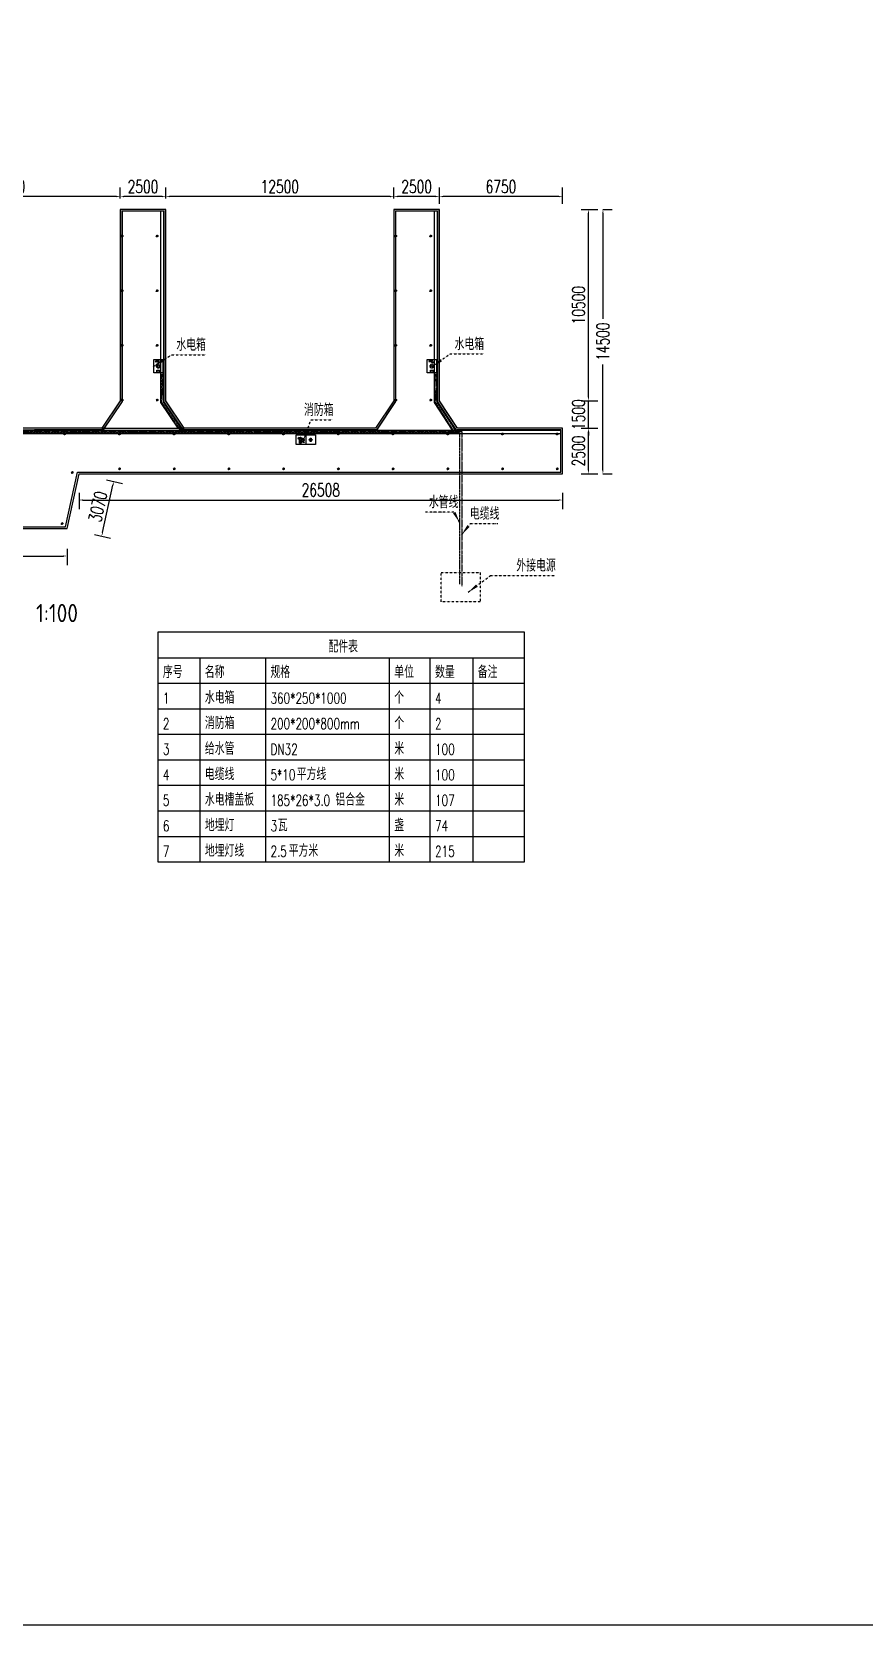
# Model space of a CAD drawing. Extents: x -89702 to 926017, y -610001 to -56924.
# Drawn here: x 450713 to 496342, y -380806 to -293411 of the extents above; entities that cross this region are included whole.
import ezdxf

# ---------------------------------------------------------------- set-up
doc = ezdxf.new("R2010")
doc.units = 0
doc.header["$LTSCALE"] = 10
doc.header["$MEASUREMENT"] = 0
for name, pattern in [('-6_350_HOLE$0$DASH', [0.35, 0.25, -0.1]), ('ACAD_ISO14W100', [24, 12, -3, 0, -3, 0, -3, 0, -3]), ('PHANTOM', [2.5, 1.25, -0.25, 0.25, -0.25, 0.25, -0.25])]:
    doc.linetypes.add(name, pattern=pattern)
for name, color, linetype in [('DIM_LEAD', 3, 'Continuous'), ('L-构造线', 6, 'Continuous'), ('PUB_DIM', 3, 'Continuous'), ('PUB_TAB', 7, 'Continuous'), ('PUB_TEXT', 7, 'Continuous'), ('STAIR', 2, 'Continuous'), ('W-ALUMINUM_FRAME铝架', 30, 'Continuous'), ('W-FLOAT_BOWL浮筒', 253, 'Continuous'), ('W-PLASTIC_RAILINGS塑木栏杆', 6, 'Continuous'), ('W-STEEL_FRAME钢架', 3, 'Continuous')]:
    doc.layers.add(name, color=color, linetype=linetype)
doc.styles.add('_TCH_DIM', font='SIMPLEX', dxfattribs={"bigfont": 'GBCBIG'})
doc.styles.add('_TCH_TAB', font='SIMPLEX', dxfattribs={"bigfont": 'GBCBIG'})
doc.styles.get("Standard").update_dxf_attribs({"font": 'gbenor.shx', "bigfont": 'gbcbig.shx'})
doc.styles.add('STANDARD_T3', font='simplex.shx', dxfattribs={"width": 0.7, "bigfont": 'gbcbig.shx'})
doc.dimstyles.new('W&&200', dxfattribs={"dimtxt": 700, "dimasz": 200, "dimexe": 500, "dimexo": 600, "dimgap": 200, "dimtad": 1, "dimdec": 0, "dimzin": 0, "dimdsep": 46, "dimtxsty": 'STANDARD_T3', "dimcen": 0.09, "dimclrd": 1, "dimclre": 1, "dimclrt": 7, "dimazin": 2, "dimtfac": 1, "dimtdec": 0, "dimtix": 1, "dimtmove": 2, "dimatfit": 3, "dimfxl": 0, "dimtolj": 1, "dimtzin": 0, "dimarcsym": 0})

# ---------------------------------------------------------------- blocks, each defined once
blk = doc.blocks.new('A$C9549bc64')
h = blk.add_hatch(color=256)
h.dxf.hatch_style = 1
h.paths.add_polyline_path([(184, 336), (184, 86), (284, 86)])
h = blk.add_hatch(color=256)
h.dxf.hatch_style = 1
edge = h.paths.add_edge_path()
edge.add_arc((480, 392), 108, 196.29651, 205.0439)
edge.add_arc((468, 386), 94.8, 205.0439, 214.37845)
edge.add_arc((433, 362), 52.4, 214.37845, 254.56921)
edge.add_arc((412, 285), 27.9, 18.37008, 74.56921, ccw=False)
edge.add_arc((409, 284), 30.5, -13.95709, 18.37008, ccw=False)
edge.add_arc((424, 281), 15.7, 300.45082, 346.04291, ccw=False)
edge.add_arc((420, 286), 22.4, 267.37078, 300.45082, ccw=False)
edge.add_arc((421, 296), 32, 239.8196, 267.37078, ccw=False)
edge.add_arc((436, 323), 62.7, 222.4174, 239.8196, ccw=False)
edge.add_arc((440, 326), 67.5, 205.65164, 222.4174, ccw=False)
edge.add_arc((464, 337), 94.3, 195.80573, 205.65164, ccw=False)
edge.add_arc((487, 344), 119, 187.03004, 195.80573, ccw=False)
edge.add_arc((411, 335), 41.8, 167.90846, 187.03004, ccw=False)
edge.add_arc((450, 326), 81.4, 154.23716, 167.90846, ccw=False)
edge = h.paths.add_edge_path()
edge.add_arc((485, 328), 120, 200.75454, 208.53706)
edge.add_arc((430, 299), 57.4, 208.53706, 219.77559)
edge.add_arc((534, 385), 192, 219.77559, 225.01734)
edge.add_arc((472, 323), 105, 225.01734, 232.10631)
edge.add_arc((422, 259), 23.7, 232.10631, 271.10943)
edge.add_arc((423, 219), 16.8, 44.35188, 91.10943, ccw=False)
edge.add_arc((421, 217), 19.2, 22.63254, 44.35188, ccw=False)
edge.add_arc((425, 218), 15.1, -1.94353, 22.63254, ccw=False)
edge.add_arc((430, 218), 10.2, 330.80573, 358.05647, ccw=False)
edge.add_arc((417, 225), 24.9, 313.44338, 330.80573, ccw=False)
edge.add_arc((422, 221), 18.4, 267.37078, 313.44338, ccw=False)
edge.add_arc((422, 238), 35.4, 234.56334, 267.37078, ccw=False)
edge.add_arc((423, 238), 35.7, 222.29325, 234.56334, ccw=False)
edge.add_arc((504, 312), 146, 216.22803, 222.29325, ccw=False)
edge.add_arc((446, 269), 73.8, 192.63666, 216.22803, ccw=False)
edge.add_arc((459, 272), 86.8, 170.91278, 192.63666, ccw=False)
edge = h.paths.add_edge_path()
edge.add_arc((486, 244), 121, 196.11939, 209.7614)
edge.add_arc((481, 242), 116, 209.7614, 223.68479)
edge.add_arc((436, 198), 53.4, 223.68479, 259.61613)
edge.add_arc((424, 132), 14.3, 6.32607, 79.61613, ccw=False)
edge.add_arc((420, 131), 18.6, -17.89376, 6.32607, ccw=False)
edge.add_arc((421, 131), 17.6, 317.15115, 342.10624, ccw=False)
edge.add_arc((418, 133), 20.8, 291.88934, 317.15115, ccw=False)
edge.add_arc((411, 151), 40.2, 273.77874, 291.88934, ccw=False)
edge.add_arc((411, 151), 40, 248.91252, 273.77874, ccw=False)
edge.add_arc((412, 153), 42.5, 224.81745, 248.91252, ccw=False)
edge.add_arc((407, 148), 35.5, 208.29349, 224.81745, ccw=False)
edge.add_arc((515, 206), 158, 200.4817, 208.29349, ccw=False)
edge.add_arc((433, 176), 70.6, 177.37078, 200.4817, ccw=False)
edge.add_arc((454, 175), 91.3, 157.07829, 177.37078, ccw=False)
h = blk.add_hatch(color=1)
h.dxf.hatch_style = 1
h.paths.add_polyline_path([(780, 285), (780, 355), (820, 355), (820, 285), (890, 285), (890, 245), (820, 245), (820, 175), (780, 175), (780, 245), (710, 245), (710, 285)])
for p, q in [((0, 530), (1061, 530)), ((530, 530), (530, 0))]:
    blk.add_line(p, q)
for points in [[(0, 530), (1063, 530), (1063, 0), (0, 0)], [(184, 336), (284, 336), (284, 86), (184, 86)], [(217, 401), (252, 401), (252, 336), (217, 336)]]:
    blk.add_lwpolyline(points, close=True)
for points in [[(217, 380), (171, 380), (171, 360), (217, 360)], [(184, 336), (184, 86), (284, 86), (184, 336)], [(252, 360), (291, 360), (291, 380), (252, 380)], [(369, 210), (369, 210)]]:
    blk.add_lwpolyline(points)
blk.add_lwpolyline([(369, 210, 0.059595), (381, 184, 0.060827), (397, 161, 0.158077), (426, 146, -0.331154), (438, 133, -0.106074), (437, 125, -0.10932), (433, 119, -0.110674), (426, 114, -0.079187), (414, 111, -0.108927), (397, 114, -0.105524), (382, 123, -0.072225), (376, 131, -0.034099), (367, 151, -0.101184), (362, 179, -0.088775), (369, 210)], format="xyb")
for points in [[(376, 362, 0.038186), (382, 346, 0.040752), (390, 333, 0.177185), (419, 312, -0.250251), (438, 294, -0.141997), (439, 277, -0.201599), (432, 267, -0.14535), (419, 264, -0.120797), (405, 268, -0.076078), (390, 280, -0.073285), (379, 297, -0.042987), (373, 312, -0.03831), (370, 329, -0.083628), (370, 343, -0.059723), (376, 362)], [(373, 286, 0.033971), (380, 271, 0.049077), (386, 262, 0.022875), (398, 249, 0.030941), (408, 240, 0.171845), (423, 235, -0.206897), (435, 230, -0.095053), (439, 224, -0.107646), (440, 218, -0.119467), (439, 213, -0.075903), (434, 207, -0.203782), (421, 202, -0.144135), (402, 209, -0.05359), (396, 214, -0.026471), (386, 226, -0.103302), (374, 253, -0.095073), (373, 286)]]:
    blk.add_lwpolyline(points, format="xyb", close=True)
at = {"color": 1}
blk.add_lwpolyline([(780, 285), (780, 355), (820, 355), (820, 285), (890, 285), (890, 245), (820, 245), (820, 175), (780, 175), (780, 245), (710, 245), (710, 285)], close=True, dxfattribs=at)
for centre, radius, start, end in [((206, 276), 110, 108.79594, 170.85949), ((203, 251), 113, 106.36583, 158.37574)]:
    blk.add_arc(centre, radius, start, end)
blk = doc.blocks.new('*D1279')
at = {"layer": 'Defpoints', "color": 0, "transparency": 16777216}
for p in [(473056, -302448), (473056, -313655), (479806, -315155)]:
    blk.add_point(p, dxfattribs=at)
at = {"layer": 'W-STEEL_FRAME钢架', "color": 1, "lineweight": -2, "transparency": 16777216}
for p, q in [((473056, -302848), (473056, -301948)), ((479806, -302848), (479806, -301948)), ((479606, -302448), (473256, -302448))]:
    blk.add_line(p, q, dxfattribs=at)
at = {"layer": 'W-STEEL_FRAME钢架', "color": 1, "transparency": 16777216}
for points in [[(473256, -302415), (473256, -302482), (473056, -302448)], [(479606, -302415), (479606, -302482), (479806, -302448)]]:
    blk.add_solid(points, dxfattribs=at)
at = {"layer": 'W-STEEL_FRAME钢架', "color": 7, "transparency": 16777216, "insert": (476431, -301898), "char_height": 700, "attachment_point": 5, "style": 'STANDARD_T3'}
blk.add_mtext('\\A1;6750', dxfattribs=at)
blk = doc.blocks.new('*D1280')
at = {"layer": 'Defpoints', "color": 0, "transparency": 16777216}
for p in [(470556, -302448), (470556, -303155), (473056, -313655)]:
    blk.add_point(p, dxfattribs=at)
at = {"layer": 'W-STEEL_FRAME钢架', "color": 1, "lineweight": -2, "transparency": 16777216}
for p, q in [((470556, -302555), (470556, -301948)), ((473056, -302848), (473056, -301948)), ((472856, -302448), (470756, -302448))]:
    blk.add_line(p, q, dxfattribs=at)
at = {"layer": 'W-STEEL_FRAME钢架', "color": 1, "transparency": 16777216}
for points in [[(470756, -302415), (470756, -302482), (470556, -302448)], [(472856, -302415), (472856, -302482), (473056, -302448)]]:
    blk.add_solid(points, dxfattribs=at)
at = {"layer": 'W-STEEL_FRAME钢架', "color": 7, "transparency": 16777216, "insert": (471806, -301898), "char_height": 700, "attachment_point": 5, "style": 'STANDARD_T3'}
blk.add_mtext('\\A1;2500', dxfattribs=at)
blk = doc.blocks.new('*D1281')
at = {"layer": 'Defpoints', "color": 0, "transparency": 16777216}
for p in [(458056, -302448), (458056, -303155), (470556, -303155)]:
    blk.add_point(p, dxfattribs=at)
at = {"layer": 'W-STEEL_FRAME钢架', "color": 1, "lineweight": -2, "transparency": 16777216}
for p, q in [((458056, -302555), (458056, -301948)), ((470556, -302555), (470556, -301948)), ((470356, -302448), (458256, -302448))]:
    blk.add_line(p, q, dxfattribs=at)
at = {"layer": 'W-STEEL_FRAME钢架', "color": 1, "transparency": 16777216}
for points in [[(458256, -302415), (458256, -302482), (458056, -302448)], [(470356, -302415), (470356, -302482), (470556, -302448)]]:
    blk.add_solid(points, dxfattribs=at)
at = {"layer": 'W-STEEL_FRAME钢架', "color": 7, "transparency": 16777216, "insert": (464306, -301898), "char_height": 700, "attachment_point": 5, "style": 'STANDARD_T3'}
blk.add_mtext('\\A1;12500', dxfattribs=at)
blk = doc.blocks.new('*D1282')
at = {"layer": 'Defpoints', "color": 0, "transparency": 16777216}
for p in [(455556, -302448), (455556, -303155), (458056, -303155)]:
    blk.add_point(p, dxfattribs=at)
at = {"layer": 'W-STEEL_FRAME钢架', "color": 1, "lineweight": -2, "transparency": 16777216}
for p, q in [((455556, -302555), (455556, -301948)), ((458056, -302555), (458056, -301948)), ((457856, -302448), (455756, -302448))]:
    blk.add_line(p, q, dxfattribs=at)
at = {"layer": 'W-STEEL_FRAME钢架', "color": 1, "transparency": 16777216}
for points in [[(455756, -302415), (455756, -302482), (455556, -302448)], [(457856, -302415), (457856, -302482), (458056, -302448)]]:
    blk.add_solid(points, dxfattribs=at)
at = {"layer": 'W-STEEL_FRAME钢架', "color": 7, "transparency": 16777216, "insert": (456806, -301898), "char_height": 700, "attachment_point": 5, "style": 'STANDARD_T3'}
blk.add_mtext('\\A1;2500', dxfattribs=at)
blk = doc.blocks.new('*D1283')
at = {"layer": 'Defpoints', "color": 0, "transparency": 16777216}
for p in [(443056, -302448), (443056, -303155), (455556, -303155)]:
    blk.add_point(p, dxfattribs=at)
at = {"layer": 'W-STEEL_FRAME钢架', "color": 1, "lineweight": -2, "transparency": 16777216}
for p, q in [((443056, -302555), (443056, -301948)), ((455556, -302555), (455556, -301948)), ((455356, -302448), (443256, -302448))]:
    blk.add_line(p, q, dxfattribs=at)
at = {"layer": 'W-STEEL_FRAME钢架', "color": 1, "transparency": 16777216}
for points in [[(443256, -302415), (443256, -302482), (443056, -302448)], [(455356, -302415), (455356, -302482), (455556, -302448)]]:
    blk.add_solid(points, dxfattribs=at)
at = {"layer": 'W-STEEL_FRAME钢架', "color": 7, "transparency": 16777216, "insert": (449306, -301898), "char_height": 700, "attachment_point": 5, "style": 'STANDARD_T3'}
blk.add_mtext('\\A1;12500', dxfattribs=at)
blk = doc.blocks.new('*D1289')
at = {"layer": 'Defpoints', "color": 0, "transparency": 16777216}
for p in [(479806, -315155), (481235, -315155), (479806, -317655)]:
    blk.add_point(p, dxfattribs=at)
at = {"layer": 'W-STEEL_FRAME钢架', "color": 1, "lineweight": -2, "transparency": 16777216}
for p, q in [((480835, -315155), (481735, -315155)), ((481235, -317455), (481235, -315355)), ((480835, -317655), (481735, -317655))]:
    blk.add_line(p, q, dxfattribs=at)
at = {"layer": 'W-STEEL_FRAME钢架', "color": 1, "transparency": 16777216}
for points in [[(481202, -315355), (481268, -315355), (481235, -315155)], [(481202, -317455), (481268, -317455), (481235, -317655)]]:
    blk.add_solid(points, dxfattribs=at)
at = {"layer": 'W-STEEL_FRAME钢架', "color": 7, "transparency": 16777216, "insert": (480685, -316405), "char_height": 700, "attachment_point": 5, "rotation": 90, "style": 'STANDARD_T3'}
blk.add_mtext('\\A1;2500', dxfattribs=at)
blk = doc.blocks.new('*D1296')
at = {"layer": 'Defpoints', "color": 0, "transparency": 16777216}
for p in [(439341, -320655), (452641, -320655), (452641, -322162)]:
    blk.add_point(p, dxfattribs=at)
at = {"layer": 'W-STEEL_FRAME钢架', "color": 1, "lineweight": -2, "transparency": 16777216}
for p, q in [((439341, -321762), (439341, -322662)), ((439541, -322162), (452441, -322162)), ((452641, -321762), (452641, -322662))]:
    blk.add_line(p, q, dxfattribs=at)
at = {"layer": 'W-STEEL_FRAME钢架', "color": 1, "transparency": 16777216}
for points in [[(439541, -322128), (439541, -322195), (439341, -322162)], [(452441, -322128), (452441, -322195), (452641, -322162)]]:
    blk.add_solid(points, dxfattribs=at)
at = {"layer": 'W-STEEL_FRAME钢架', "color": 7, "transparency": 16777216, "insert": (445991, -321612), "char_height": 700, "attachment_point": 5, "style": 'STANDARD_T3'}
blk.add_mtext('\\A1;13300', dxfattribs=at)
blk = doc.blocks.new('*D1297')
at = {"layer": 'Defpoints', "color": 0, "transparency": 16777216}
for p in [(453298, -317656), (479806, -317655), (479806, -319090)]:
    blk.add_point(p, dxfattribs=at)
at = {"layer": 'W-STEEL_FRAME钢架', "color": 1, "lineweight": -2, "transparency": 16777216}
for p, q in [((453298, -318690), (453298, -319590)), ((479806, -318690), (479806, -319590)), ((453498, -319090), (479606, -319090))]:
    blk.add_line(p, q, dxfattribs=at)
at = {"layer": 'W-STEEL_FRAME钢架', "color": 1, "transparency": 16777216}
for points in [[(453498, -319057), (453498, -319124), (453298, -319090)], [(479606, -319056), (479606, -319123), (479806, -319090)]]:
    blk.add_solid(points, dxfattribs=at)
at = {"layer": 'W-STEEL_FRAME钢架', "color": 7, "transparency": 16777216, "insert": (466552, -318540), "char_height": 700, "attachment_point": 5, "rotation": 0.00177, "style": 'STANDARD_T3'}
blk.add_mtext('\\A1;26508', dxfattribs=at)
blk = doc.blocks.new('*D1298')
at = {"layer": 'Defpoints', "color": 0, "transparency": 16777216}
for p in [(453298, -317656), (455200, -318073), (452641, -320655)]:
    blk.add_point(p, dxfattribs=at)
at = {"layer": 'W-STEEL_FRAME钢架', "color": 1, "lineweight": -2, "transparency": 16777216}
for p, q in [((454809, -317987), (455688, -318180)), ((454585, -320877), (455157, -318268)), ((454152, -320986), (455031, -321179))]:
    blk.add_line(p, q, dxfattribs=at)
at = {"layer": 'W-STEEL_FRAME钢架', "color": 1, "transparency": 16777216}
for points in [[(455125, -318261), (455190, -318275), (455200, -318073)], [(454553, -320870), (454618, -320884), (454543, -321072)]]:
    blk.add_solid(points, dxfattribs=at)
at = {"layer": 'W-STEEL_FRAME钢架', "color": 7, "transparency": 16777216, "insert": (454334, -319455), "char_height": 700, "attachment_point": 5, "rotation": 77.63468, "style": 'STANDARD_T3'}
blk.add_mtext('\\A1;3070', dxfattribs=at)
blk = doc.blocks.new('*D1299')
at = {"layer": 'Defpoints', "color": 0, "transparency": 16777216}
for p in [(473056, -313655), (481235, -313655), (479806, -315155)]:
    blk.add_point(p, dxfattribs=at)
at = {"layer": 'W-STEEL_FRAME钢架', "color": 1, "lineweight": -2, "transparency": 16777216}
for p, q in [((480835, -313655), (481735, -313655)), ((481235, -313455), (481235, -313255)), ((481235, -315155), (481235, -313655)), ((480835, -315155), (481735, -315155)), ((481235, -315355), (481235, -315555))]:
    blk.add_line(p, q, dxfattribs=at)
at = {"layer": 'W-STEEL_FRAME钢架', "color": 1, "transparency": 16777216}
for points in [[(481202, -313455), (481268, -313455), (481235, -313655)], [(481202, -315355), (481268, -315355), (481235, -315155)]]:
    blk.add_solid(points, dxfattribs=at)
at = {"layer": 'W-STEEL_FRAME钢架', "color": 7, "transparency": 16777216, "insert": (480685, -314405), "char_height": 700, "attachment_point": 5, "rotation": 90, "style": 'STANDARD_T3'}
blk.add_mtext('\\A1;1500', dxfattribs=at)
blk = doc.blocks.new('*D1288')
at = {"layer": 'Defpoints', "color": 0, "transparency": 16777216}
for p in [(473056, -303155), (481235, -303155), (473056, -313655)]:
    blk.add_point(p, dxfattribs=at)
at = {"layer": 'W-STEEL_FRAME钢架', "color": 1, "lineweight": -2, "transparency": 16777216}
for p, q in [((480835, -303155), (481735, -303155)), ((481235, -313455), (481235, -303355)), ((480835, -313655), (481735, -313655))]:
    blk.add_line(p, q, dxfattribs=at)
at = {"layer": 'W-STEEL_FRAME钢架', "color": 1, "transparency": 16777216}
for points in [[(481202, -303355), (481268, -303355), (481235, -303155)], [(481202, -313455), (481268, -313455), (481235, -313655)]]:
    blk.add_solid(points, dxfattribs=at)
at = {"layer": 'W-STEEL_FRAME钢架', "color": 7, "transparency": 16777216, "insert": (480685, -308405), "char_height": 700, "attachment_point": 5, "rotation": 90, "style": 'STANDARD_T3'}
blk.add_mtext('\\A1;10500', dxfattribs=at)
blk = doc.blocks.new('A$C6f7a73f6')
blk.add_hatch(color=3).paths.add_polyline_path([(485, 384), (635, 384, 1)])
at = {"color": 5}
for p, q in [((228, 434), (240, 434)), ((228, 408), (240, 408)), ((228, 363), (240, 363)), ((228, 337), (240, 337)), ((293, 399), (305, 399)), ((293, 372), (305, 372))]:
    blk.add_line(p, q, dxfattribs=at)
at = {"color": 0, "linetype": 'ByBlock'}
blk.add_lwpolyline([(200, 634), (920, 634), (920, 134), (200, 134)], close=True, dxfattribs=at)
blk.add_lwpolyline([(200, 459), (350, 459), (350, 309), (200, 309)], close=True)
at = {"color": 6}
for points in [[(466, 384), (430, 386)], [(477, 338), (446, 320)], [(478, 432), (450, 450)], [(512, 466), (494, 496)], [(514, 304), (496, 272)], [(559, 288), (560, 256)], [(561, 480), (560, 516)], [(606, 468), (624, 496)], [(608, 302), (626, 272)], [(642, 336), (674, 318)], [(643, 430), (674, 448)], [(654, 384), (690, 386)]]:
    blk.add_lwpolyline(points, dxfattribs=at)
at = {"color": 7, "true_color": 0xffffff}
for points in [[(779, 406), (755, 384), (744, 359), (741, 347)], [(777, 349), (741, 347)], [(741, 335), (741, 339), (741, 347)], [(742, 319), (742, 323), (742, 331)], [(743, 302), (743, 307), (742, 315)], [(744, 290), (743, 294), (747, 299)], [(744, 290), (743, 298)], [(746, 335), (745, 339), (745, 347)], [(746, 319), (746, 323), (746, 331)], [(747, 303), (747, 307), (747, 315)], [(748, 290), (749, 347)], [(750, 335), (749, 339), (749, 347)], [(750, 319), (750, 323), (750, 331)], [(751, 303), (751, 307), (751, 315)], [(752, 291), (751, 299)], [(752, 291), (752, 295), (755, 299)], [(754, 335), (753, 339), (753, 348)], [(754, 319), (754, 323), (754, 331)], [(755, 303), (755, 307), (755, 315)], [(756, 291), (757, 348)], [(758, 340), (757, 344), (757, 348)], [(759, 319), (758, 323), (758, 336)], [(759, 303), (759, 307), (759, 315)], [(760, 291), (760, 299)], [(760, 291), (760, 299)], [(762, 340), (761, 344), (761, 348)], [(762, 324), (762, 328), (762, 336)], [(763, 303), (763, 308), (763, 320)], [(764, 291), (765, 348)], [(766, 340), (765, 344), (765, 348)], [(766, 324), (766, 328), (766, 336)], [(767, 308), (767, 312), (767, 320)], [(768, 291), (768, 296), (767, 304)], [(768, 291), (768, 296), (768, 300), (771, 304)], [(770, 340), (769, 344), (769, 348)], [(770, 324), (770, 328), (770, 336)], [(771, 308), (771, 312), (771, 320)], [(772, 292), (773, 349)], [(774, 340), (774, 345), (773, 349)], [(775, 324), (774, 328), (774, 336)], [(775, 308), (775, 312), (775, 320)], [(776, 292), (776, 296), (776, 304)], [(778, 503), (777, 511), (817, 525)], [(792, 374), (780, 369), (777, 357)], [(777, 357), (777, 349)], [(778, 503), (871, 504), (875, 512), (834, 522)], [(779, 406), (794, 419), (797, 435)], [(792, 374), (825, 367), (861, 373)], [(846, 441), (805, 439), (797, 435)], [(797, 435), (854, 438)], [(798, 431), (854, 434)], [(817, 440), (817, 456), (805, 456)], [(805, 439), (805, 456)], [(812, 468), (809, 456)], [(809, 456), (841, 457)], [(815, 489), (811, 484), (812, 476)], [(812, 476), (840, 478)], [(812, 468), (840, 470), (841, 457)], [(817, 529), (814, 505)], [(815, 489), (836, 486), (840, 482)], [(816, 468), (816, 477)], [(839, 502), (833, 530), (817, 529)], [(837, 453), (817, 456)], [(819, 501), (819, 489)], [(819, 489), (820, 477)], [(832, 485), (832, 477)], [(835, 502), (836, 486)], [(836, 469), (836, 478)], [(845, 454), (841, 457), (837, 453)], [(837, 453), (838, 441)], [(840, 478), (840, 482)], [(846, 441), (845, 454)], [(846, 441), (854, 438)], [(855, 418), (854, 438)], [(855, 418), (860, 406), (872, 402)], [(878, 358), (874, 370), (861, 373)], [(872, 402), (880, 403)], [(892, 411), (891, 358), (878, 358)], [(881, 394), (882, 374), (878, 358)], [(880, 411), (881, 394)], [(892, 411), (880, 411)], [(881, 394), (893, 395)], [(882, 374), (894, 375)], [(890, 366), (915, 364)], [(892, 403), (913, 404)], [(896, 403), (898, 367)], [(897, 399), (917, 400)], [(898, 371), (918, 368)], [(913, 404), (915, 364)], [(917, 400), (918, 368)]]:
    blk.add_lwpolyline(points, dxfattribs=at)
at = {"color": 5}
for centre, radius in [((311, 385), 31), ((325, 385), 6)]:
    blk.add_circle(centre, radius, dxfattribs=at)
at = {"color": 6}
blk.add_circle((560, 384), 75, dxfattribs=at)
at = {"color": 5}
for centre, start, end in [((234, 434), 0, 180), ((234, 408), 180, 0), ((234, 363), 0, 180), ((234, 337), 180, 0), ((299, 399), 0, 180), ((299, 372), 180, 0)]:
    blk.add_arc(centre, 6, start, end, dxfattribs=at)
blk = doc.blocks.new('*D1895')
at = {"layer": 'Defpoints', "color": 0, "transparency": 16777216}
for p in [(481735, -303155), (482021, -303155), (481735, -317655)]:
    blk.add_point(p, dxfattribs=at)
at = {"layer": 'W-STEEL_FRAME钢架', "color": 1, "lineweight": -2, "transparency": 16777216}
for p, q in [((482021, -303155), (482521, -303155)), ((482021, -303355), (482021, -309155)), ((482021, -317455), (482021, -311655)), ((482021, -317655), (482521, -317655))]:
    blk.add_line(p, q, dxfattribs=at)
at = {"layer": 'W-STEEL_FRAME钢架', "color": 1, "transparency": 16777216}
for points in [[(481988, -303355), (482055, -303355), (482021, -303155)], [(481988, -317455), (482055, -317455), (482021, -317655)]]:
    blk.add_solid(points, dxfattribs=at)
at = {"layer": 'W-STEEL_FRAME钢架', "color": 7, "transparency": 16777216, "insert": (482021, -310405), "char_height": 700, "attachment_point": 5, "rotation": 90, "style": 'STANDARD_T3'}
blk.add_mtext('\\A1;14500', dxfattribs=at)

msp = doc.modelspace()

# ---------------------------------------------------------------- linework, layer by layer
at = {"layer": 'DIM_LEAD', "linetype": 'ACAD_ISO14W100'}
for p, q in [((457360.4, -311775.3), (458374.7, -311119.5)), ((458374.7, -311119.5), (460238, -311119.5)), ((472661.4, -311775.3), (473625.4, -311080.7)), ((473625.4, -311080.7), (475488.7, -311080.7)), ((465602.5, -315817.7), (466013.2, -314694.5)), ((466013.2, -314694.5), (467204.6, -314694.5)), ((473852.6, -319751.9), (472268.2, -319751.9)), ((474157.5, -320315.5), (473852.6, -319751.9)), ((474277.5, -320986.4), (474759, -320382.6)), ((474759, -320382.6), (476262.8, -320382.6)), ((474637.1, -324150.9), (475855.5, -323224.9)), ((475855.5, -323224.9), (479390.4, -323224.9))]:
    msp.add_line(p, q, dxfattribs=at)
for points in [[(457360.4, -311775.3, 0, 160, 0), (457864.3, -311449.5, 0, 0, 0)], [(472661.4, -311775.3, 0, 160, 0), (473148.2, -311424.5, 0, 0, 0)], [(465602.5, -315817.7, 0, 160, 0), (465808.5, -315254.2, 0, 0, 0)], [(474157.5, -320315.5, 0, 160, 0), (473872, -319787.7, 0, 0, 0)], [(474277.5, -320986.4, 0, 160, 0), (474651.5, -320517.3, 0, 0, 0)], [(474637.1, -324150.9, 0, 160, 0), (475114.8, -323787.8, 0, 0, 0)]]:
    msp.add_lwpolyline(points, format="xyseb", dxfattribs=at)
at = {"layer": 'L-构造线'}
msp.add_lwpolyline([(-6086.7, -56924.3), (818318, -56924.3), (818318, -380806), (-6086.7, -380806)], close=True, dxfattribs=at)
at = {"layer": 'PUB_DIM', "color": 3, "linetype": 'ACAD_ISO14W100'}
for p, q in [((455696.3, -304633.2), (455610.4, -304582)), ((455682.8, -304566.9), (455623.9, -304647.7)), ((457611.2, -304633.2), (457525.3, -304582)), ((457597.7, -304566.9), (457538.8, -304647.7)), ((470696.3, -304633.2), (470610.4, -304582)), ((470682.8, -304566.9), (470623.9, -304647.7)), ((472611.2, -304633.2), (472525.3, -304582)), ((472597.7, -304566.9), (472538.8, -304647.7)), ((455696.3, -307633.2), (455610.4, -307582)), ((455682.8, -307566.9), (455623.9, -307647.7)), ((457611.2, -307633.2), (457525.3, -307582)), ((457597.7, -307566.9), (457538.8, -307647.7)), ((470696.3, -307633.2), (470610.4, -307582)), ((470682.8, -307566.9), (470623.9, -307647.7)), ((472611.2, -307633.2), (472525.3, -307582)), ((472597.7, -307566.9), (472538.8, -307647.7)), ((455696.3, -310633.2), (455610.4, -310582)), ((455682.8, -310566.9), (455623.9, -310647.7)), ((457611.2, -310633.2), (457525.3, -310582)), ((457597.7, -310566.9), (457538.8, -310647.7)), ((470696.3, -310633.2), (470610.4, -310582)), ((470682.8, -310566.9), (470623.9, -310647.7)), ((472611.2, -310633.2), (472525.3, -310582)), ((472597.7, -310566.9), (472538.8, -310647.7)), ((455696.3, -313633.2), (455610.4, -313582)), ((455682.8, -313566.9), (455623.9, -313647.7)), ((457611.2, -313633.2), (457525.3, -313582)), ((457597.7, -313566.9), (457538.8, -313647.7)), ((470696.3, -313633.2), (470610.4, -313582)), ((470682.8, -313566.9), (470623.9, -313647.7)), ((472611.2, -313633.2), (472525.3, -313582)), ((472597.7, -313566.9), (472538.8, -313647.7)), ((452546.3, -315488), (452460.4, -315436.9)), ((452532.8, -315421.8), (452473.9, -315502.6)), ((455546.3, -315488), (455460.4, -315436.9)), ((455532.8, -315421.8), (455473.9, -315502.6)), ((458546.3, -315488), (458460.4, -315436.9)), ((458532.8, -315421.8), (458473.9, -315502.6)), ((461546.3, -315488), (461460.4, -315436.9)), ((461532.8, -315421.8), (461473.9, -315502.6)), ((464546.3, -315488), (464460.4, -315436.9)), ((464532.8, -315421.8), (464473.9, -315502.6)), ((467546.3, -315488), (467460.4, -315436.9)), ((467532.8, -315421.8), (467473.9, -315502.6)), ((470546.3, -315488), (470460.4, -315436.9)), ((470532.8, -315421.8), (470473.9, -315502.6)), ((473546.3, -315488), (473460.4, -315436.9)), ((473532.8, -315421.8), (473473.9, -315502.6)), ((476546.3, -315488), (476460.4, -315436.9)), ((476532.8, -315421.8), (476473.9, -315502.6)), ((479546.3, -315488), (479460.4, -315436.9)), ((479532.8, -315421.8), (479473.9, -315502.6)), ((452958.2, -317552.4), (452872.3, -317603.6)), ((452944.7, -317618.7), (452885.8, -317537.9)), ((455546.3, -317351.8), (455460.4, -317402.9)), ((455532.8, -317418), (455473.9, -317337.2)), ((458546.3, -317351.8), (458460.4, -317402.9)), ((458532.8, -317418), (458473.9, -317337.2)), ((461546.3, -317351.8), (461460.4, -317402.9)), ((461532.8, -317418), (461473.9, -317337.2)), ((464546.3, -317351.8), (464460.4, -317402.9)), ((464532.8, -317418), (464473.9, -317337.2)), ((467546.3, -317351.8), (467460.4, -317402.9)), ((467532.8, -317418), (467473.9, -317337.2)), ((470546.3, -317351.8), (470460.4, -317402.9)), ((470532.8, -317418), (470473.9, -317337.2)), ((473546.3, -317351.8), (473460.4, -317402.9)), ((473532.8, -317418), (473473.9, -317337.2)), ((476546.3, -317351.8), (476460.4, -317402.9)), ((476532.8, -317418), (476473.9, -317337.2)), ((479546.3, -317351.8), (479460.4, -317402.9)), ((479532.8, -317418), (479473.9, -317337.2)), ((452401, -320351.7), (452315.1, -320402.8)), ((452387.4, -320417.9), (452328.5, -320337.1))]:
    msp.add_line(p, q, dxfattribs=at)
at = {"layer": 'PUB_DIM', "color": 2, "linetype": '-6_350_HOLE$0$DASH'}
for points in [[(457806, -312182), (457806, -313706.7), (458918, -315393.2)], [(474157.5, -315393.2), (473896, -315393.2), (472820, -313699.7), (472806, -312122.2)], [(427239.7, -316567), (428334, -317677.2), (430283, -318062.2), (432966, -315393.2), (474157.5, -315393.2), (474157.5, -323698.7)]]:
    msp.add_lwpolyline(points, dxfattribs=at)
at = {"layer": 'PUB_DIM', "color": 4, "linetype": 'PHANTOM'}
for points in [[(458970, -315325.7), (457907.5, -313697.2), (457881, -312127.2)], [(473969, -315325.7), (472906.5, -313697.2), (472880, -312127.2)], [(427269.5, -316495.2), (428353, -317583.7), (430279, -317972.7), (432923, -315325.7), (474277.5, -315325.7), (474277.5, -323821.2)]]:
    msp.add_lwpolyline(points, dxfattribs=at)
at = {"layer": 'PUB_DIM', "color": 4, "linetype": 'ACAD_ISO14W100'}
msp.add_lwpolyline([(473151, -323069.7), (475293.5, -323069.7), (475293.5, -324675.2), (473151, -324675.2)], close=True, dxfattribs=at)
at = {"layer": 'PUB_DIM', "color": 3, "linetype": 'ACAD_ISO14W100'}
for centre in [(455653.5, -304607.4), (457568.4, -304607.4), (470653.5, -304607.4), (472568.4, -304607.4), (455653.5, -307607.4), (457568.4, -307607.4), (470653.5, -307607.4), (472568.4, -307607.4), (455653.5, -310607.4), (457568.4, -310607.4), (470653.5, -310607.4), (472568.4, -310607.4), (455653.5, -313607.4), (457568.4, -313607.4), (470653.5, -313607.4), (472568.4, -313607.4), (452503.5, -315462.3), (455503.5, -315462.3), (458503.5, -315462.3), (461503.5, -315462.3), (464503.5, -315462.3), (467503.5, -315462.3), (470503.5, -315462.3), (473503.5, -315462.3), (476503.5, -315462.3), (479503.5, -315462.3), (452915.4, -317578.2), (455503.5, -317377.5), (458503.5, -317377.5), (461503.5, -317377.5), (464503.5, -317377.5), (467503.5, -317377.5), (470503.5, -317377.5), (473503.5, -317377.5), (476503.5, -317377.5), (479503.5, -317377.5), (452358.1, -320377.4)]:
    msp.add_circle(centre, 50, dxfattribs=at)
at = {"layer": 'PUB_TAB', "linetype": 'ByBlock'}
msp.add_lwpolyline([(457614.3, -338939.4), (477715.8, -338939.4), (477715.8, -326339.4), (457614.3, -326339.4)], close=True, dxfattribs=at)
for points in [[(457614.3, -327739.4), (477715.8, -327739.4)], [(459915.8, -327739.4), (459915.8, -338939.4)], [(463513.7, -327739.4), (463513.7, -338939.4)], [(470302, -327739.4), (470302, -338939.4)], [(472537, -327739.4), (472537, -338939.4)], [(474881.1, -327739.4), (474881.1, -338939.4)], [(457614.3, -329139.4), (477715.8, -329139.4)], [(457614.3, -330539.4), (477715.8, -330539.4)], [(457614.3, -331939.4), (477715.8, -331939.4)], [(457614.3, -333339.4), (477715.8, -333339.4)], [(457614.3, -334739.4), (477715.8, -334739.4)], [(457614.3, -336139.4), (477715.8, -336139.4)], [(457614.3, -337539.4), (477715.8, -337539.4)]]:
    msp.add_lwpolyline(points, dxfattribs=at)
at = {"layer": 'STAIR'}
msp.add_line((454556, -315155.3), (459056, -315155.3), dxfattribs=at)
at = {"layer": 'W-ALUMINUM_FRAME铝架', "color": 5}
for points in [[(457771, -303255.3), (457771, -313741.6), (458713.4, -315155.3)], [(472771, -303255.3), (472771, -313741.6), (473755, -315255.5)], [(424643.3, -323771.4), (432974.4, -315440.3), (479709, -315440.3)]]:
    msp.add_lwpolyline(points, dxfattribs=at)
at = {"layer": 'W-ALUMINUM_FRAME铝架', "color": 0}
msp.add_lwpolyline([(424512.5, -323640.5), (432896.1, -315256.9), (479709, -315255.3)], dxfattribs=at)
at = {"layer": 'W-PLASTIC_RAILINGS塑木栏杆', "ltscale": 0.5, "const_width": 10}
msp.add_lwpolyline([(479759, -317592.3), (479759, -315205.3), (474029.2, -315205.3), (473006, -313670.4), (473006, -303205.3), (470606, -303205.3), (470606, -313670.4), (469582.7, -315205.3), (459029.2, -315205.3), (458006, -313670.4), (458006, -303205.3), (455606, -303205.3), (455606, -313670.4), (454582.7, -315205.3), (444018.2, -315188.1)], dxfattribs=at)
at = {"layer": 'W-STEEL_FRAME钢架'}
for points in [[(439340.9, -320655.3), (452640.9, -320655.3), (453298.4, -317656.1), (479806, -317655.3), (479806, -315155.3), (474056, -315155.3), (473056, -313655.3), (473056, -303155.3), (470556, -303155.3), (470556, -313655.3), (469556, -315155.3), (459056, -315155.3), (458056, -313655.3), (458056, -303155.3), (455556, -303155.3), (455556, -313655.3), (454556, -315155.3), (444056.3, -315155.3)], [(439440.9, -320555.3), (452560.5, -320555.3), (453218, -317556.1), (479706, -317555.3), (479706, -315255.3), (474002.4, -315255.3), (472956, -313685.5), (472956, -303255.3), (470656, -303255.3), (470656, -313685.5), (469609.5, -315255.3), (459002.4, -315255.3), (457956, -313685.5), (457956, -303255.3), (455656, -303255.3), (455656, -313685.5), (454609.5, -315255.3), (444002.8, -315255.3)]]:
    msp.add_lwpolyline(points, dxfattribs=at)

# ---------------------------------------------------------------- block references
at = {"layer": 'W-FLOAT_BOWL浮筒'}
msp.add_blockref('A$C9549bc64', (465198.2, -316050.5), dxfattribs=at)
at = {"layer": 'W-STEEL_FRAME钢架', "rotation": 90}
for p in [(458023.8, -312309.1), (473023.8, -312309.1)]:
    msp.add_blockref('A$C6f7a73f6', p, dxfattribs=at)

# ---------------------------------------------------------------- texts
at = {"layer": 'PUB_TAB', "linetype": 'ByBlock', "style": '_TCH_TAB'}
for s, height, p in [('配件表', 675.18, (466968.8, -327459.4)), ('序号', 675.18, (457894.3, -328859.4)), ('名称', 675.18, (460195.8, -328859.4)), ('规格', 675.18, (463793.7, -328859.4)), ('单位', 675.18, (470582, -328859.4)), ('数量', 675.18, (472817, -328859.4)), ('备注', 675.18, (475161.1, -328859.4)), ('水电箱', 675.18, (460195.8, -330259.4)), ('个', 675.2, (470582, -330259.4)), ('消防箱', 675.18, (460195.8, -331659.4)), ('个', 675.2, (470582, -331659.4)), ('给水管', 675.18, (460195.8, -333059.4)), ('米', 675.2, (470582, -333059.4)), ('电缆线', 675.18, (460195.8, -334459.4)), ('平方线', 675.18, (465233.7, -334459.4)), ('米', 675.2, (470582, -334459.4)), ('水电槽盖板', 675.18, (460195.8, -335859.4)), ('铝合金', 675.18, (467353.7, -335859.4)), ('米', 675.2, (470582, -335859.4)), ('地埋灯', 675.18, (460195.8, -337259.4)), ('瓦', 675.2, (464193.7, -337259.4)), ('盏', 675.2, (470582, -337259.4)), ('地埋灯线', 675.18, (460195.8, -338659.4)), ('平方米', 675.18, (464793.7, -338659.4)), ('米', 675.2, (470582, -338659.4))]:
    msp.add_text(s, height=height, dxfattribs=at).set_placement(p)
at = {"layer": 'PUB_TAB', "linetype": 'ByBlock', "style": '_TCH_TAB', "width": 0.705882}
for s, p in [('1', (457894.3, -330259.4)), ('360*250*1000', (463793.7, -330259.4)), ('4', (472817, -330259.4)), ('2', (457894.3, -331659.4)), ('200*200*800mm', (463793.7, -331659.4)), ('2', (472817, -331659.4)), ('3', (457894.3, -333059.4)), ('DN32', (463793.7, -333059.4)), ('100', (472817, -333059.4)), ('4', (457894.3, -334459.4)), ('5*10', (463793.7, -334459.4)), ('100', (472817, -334459.4)), ('5', (457894.3, -335859.4)), ('185*26*3.0', (463793.7, -335859.4)), ('107', (472817, -335859.4)), ('6', (457894.3, -337259.4)), ('3', (463793.7, -337259.4)), ('74', (472817, -337259.4)), ('7', (457894.3, -338659.4)), ('2.5', (463793.7, -338659.4)), ('215', (472817, -338659.4))]:
    msp.add_text(s, height=595, dxfattribs=at).set_placement(p)
at = {"layer": 'PUB_TEXT', "color": 7, "linetype": 'ACAD_ISO14W100', "style": '_TCH_DIM'}
for s, p in [('水电箱', (458635.4, -310909.5)), ('水电箱', (473886.1, -310870.7)), ('消防箱', (465631.8, -314484.5)), ('水管线', (472478.2, -319541.9)), ('电缆线', (474727.3, -320172.6)), ('外接电源', (477274, -323014.9))]:
    msp.add_text(s, height=675.18, dxfattribs=at).set_placement(p)
at = {"layer": 'PUB_TEXT', "color": 7}
msp.add_text('1:100', height=1000, dxfattribs=at).set_placement((450942.4, -325791.4))

# ---------------------------------------------------------------- dimensions: what is measured, and where the dimension line sits
at = {"layer": 'W-STEEL_FRAME钢架'}
for base, p1, p2, picture, middle in [((443056.3, -302448.2), (455556, -303155.3), (443056.3, -303155.3), '*D1283', (449306.1, -301898.2)), ((455556, -302448.2), (458056, -303155.3), (455556, -303155.3), '*D1282', (456806, -301898.2)), ((458056, -302448.2), (470556, -303155.3), (458056, -303155.3), '*D1281', (464306, -301898.2)), ((470556, -302448.2), (473056, -313655.3), (470556, -303155.3), '*D1280', (471806, -301898.2)), ((473056, -302448.2), (479806, -315155.3), (473056, -313655.3), '*D1279', (476431, -301898.2))]:
    dim = msp.add_linear_dim(base=base, p1=p1, p2=p2, dimstyle='W&&200', override={"dimfxl": 400, "dimfxlon": 1}, dxfattribs=at)
    dim.commit()
    dim.dimension.update_dxf_attribs({"geometry": picture, "text_midpoint": middle})
for base, p1, p2, picture, middle in [((481234.8, -303155.3), (473056, -313655.3), (473056, -303155.3), '*D1288', (480684.8, -308405.3)), ((481234.8, -313655.3), (479806, -315155.3), (473056, -313655.3), '*D1299', (480684.8, -314405.3)), ((481234.8, -315155.3), (479806, -317655.3), (479806, -315155.3), '*D1289', (480684.8, -316405.3))]:
    dim = msp.add_linear_dim(base=base, p1=p1, p2=p2, angle=90, dimstyle='W&&200', override={"dimfxl": 400, "dimfxlon": 1}, dxfattribs=at)
    dim.commit()
    dim.dimension.update_dxf_attribs({"geometry": picture, "text_midpoint": middle})
dim = msp.add_linear_dim(base=(482021.5, -303155.3), p1=(481734.8, -317655.3), p2=(481734.8, -303155.3), angle=90, dimstyle='W&&200', override={"dimfxl": 400, "dimfxlon": 1}, dxfattribs=at)
dim.commit()
dim.dimension.update_dxf_attribs({"geometry": '*D1895', "text_midpoint": (482021.5, -310405.3), "dimtype": 129})
for p1, p2, distance, picture, middle in [((452640.9, -320655.3), (453298.4, -317656.1), -1946.8, '*D1298', (454334, -319454.8)), ((453298.4, -317656.1), (479806, -317655.3), -1434.4, '*D1297', (466552.2, -318540.1)), ((439340.9, -320655.3), (452640.9, -320655.3), -1506.5, '*D1296', (445990.9, -321611.7))]:
    dim = msp.add_aligned_dim(p1=p1, p2=p2, distance=distance, dimstyle='W&&200', override={"dimfxl": 400, "dimfxlon": 1}, dxfattribs=at)
    dim.commit()
    dim.dimension.update_dxf_attribs({"geometry": picture, "text_midpoint": middle})

doc.saveas('drawing.dxf')
